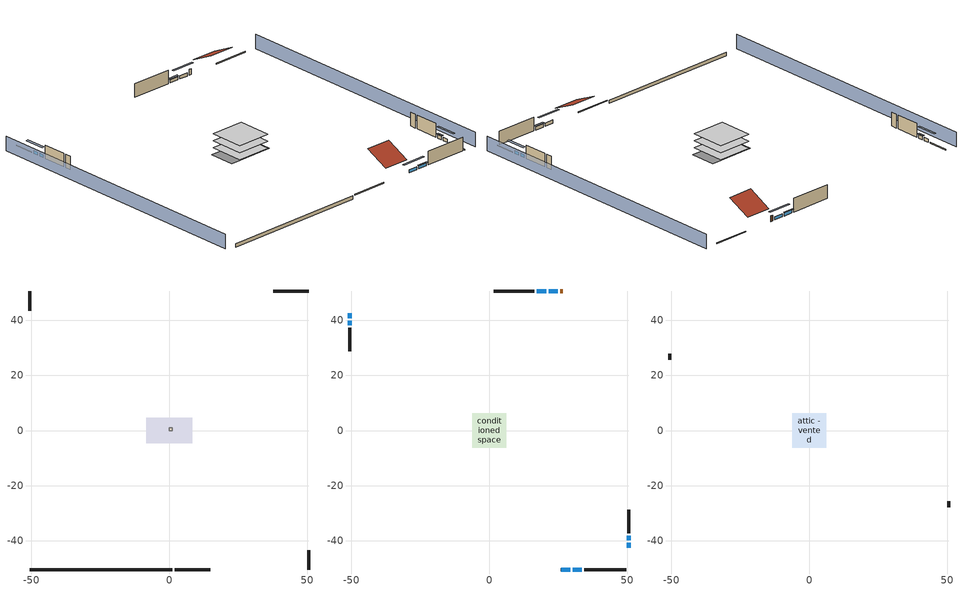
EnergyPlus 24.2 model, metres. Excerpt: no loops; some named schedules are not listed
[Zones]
crawlspace - vented
 floor foundation (Slab1 construction): -8.32,-4.62 -8.32,4.62 8.32,4.62 8.32,-4.62 z-0.91
 wall outside (RimJoist1 construction): 2.07,-50.61 14.9,-50.61 z0.3:0.61
 wall outside (RimJoist2 construction): -50.61,50.61 -50.61,43.48 z0.3:0.61
 wall outside (RimJoist3 construction): 50.61,50.61 37.78,50.61 z0.3:0.61
 wall outside (RimJoist4 construction): 50.61,-50.61 50.61,-43.48 z0.3:0.61
 wall foundation (FoundationWall1 construction): -50.61,-50.61 1.14,-50.61 z-0.91:0.3
furnace airloop ret air zone
 floor adiabatic (AdiabaticConst): 0,0 0,1 1,1 1,0 z0
 wall adiabatic (AdiabaticConst): 0,1 0,0 1,0 1,1 0,1 z0:1
 ceiling adiabatic (AdiabaticConst): 1,0 1,1 0,1 0,0 z1
conditioned space
 floor to crawlspace - vented (Floor1 construction): -6.2,-6.2 -6.2,6.2 6.2,6.2 6.2,-6.2 z0.3
 floor adiabatic (AdiabaticFloorConstruction): -6.2,-6.2 -6.2,6.2 6.2,6.2 6.2,-6.2 z2.74
 wall outside (AdiabaticWallConstruction 1): 26.65,50.61 25.74,50.61 z0.3:2.34
 wall outside (AdiabaticWallConstruction): 26.03,-50.61 29.36,-50.61 / 30.29,-50.61 33.62,-50.61 / 24.81,50.61 21.59,50.61 z0.3:1.4; -50.61,42.55 -50.61,40.8 / -50.61,39.88 -50.61,38.12 / 50.61,-42.55 50.61,-40.8 / 50.61,-39.88 50.61,-38.12 z0.3:1.46; 20.66,50.61 17.32,50.61 z0.3:1.43
 wall outside (Wall1 construction): 34.55,-50.61 49.68,-50.61 z0.3:5.18
 wall outside (Wall2 construction): -50.61,37.2 -50.61,28.78 z0.3:5.18
 wall outside (Wall3 construction): 16.39,50.61 1.63,50.61 z0.3:5.18
 wall outside (Wall4 construction): 50.61,-37.2 50.61,-28.78 z0.3:5.18
 window (WindowConstruction): 26.03,-50.61 29.36,-50.61 z0.3:1.4
 window (WindowConstruction 1): 30.29,-50.61 33.62,-50.61 z0.3:1.4
 window (WindowConstruction 2): -50.61,42.55 -50.61,40.8 z0.3:1.46
 window (WindowConstruction 3): -50.61,39.87 -50.61,38.13 z0.3:1.46
 window (WindowConstruction 4): 24.81,50.61 21.59,50.61 z0.3:1.4
 window (WindowConstruction 5): 20.66,50.61 17.32,50.61 z0.3:1.43
 window (WindowConstruction 6): 50.61,-42.55 50.61,-40.8 z0.3:1.46
 window (WindowConstruction 7): 50.61,-39.87 50.61,-38.13 z0.3:1.46
 door (Door): 26.65,50.61 25.74,50.61 z0.3:2.34
 ceiling adiabatic (AdiabaticFloorConstruction): 6.2,-6.2 6.2,6.2 -6.2,6.2 -6.2,-6.2 z2.74
attic - vented
 floor to conditioned space (Floor2 construction Reversed): -6.2,-6.2 -6.2,6.2 6.2,6.2 6.2,-6.2 z5.18
 wall outside (Wall5 construction): -50.61,27.86 -50.61,25.67 z0.3:5.18
 wall outside (Wall6 construction): 50.61,-27.86 50.61,-25.67 z0.3:5.18
 roof outside (Roof1 construction): 25.1,-50.61,5.18 25.1,-42.32,9.33 15.83,-42.32,9.33 15.83,-50.61,5.18
 roof outside (Roof2 construction): 27.58,50.61,5.18 27.58,42.32,9.33 36.85,42.32,9.33 36.85,50.61,5.18
shading: -55.19,50.61 -55.19,-50.61 / 55.19,-50.61 55.19,50.61 z0:5.18; 32.1,-50.61 23.29,-50.61 23.29,-51.22 32.1,-51.22 z4.15; 33.92,-50.61 29.98,-50.61 29.98,-51.22 33.92,-51.22 z1.71; -50.61,38.06 -50.61,45.29 -51.22,45.29 -51.22,38.06 z4.21; -50.61,37.82 -50.61,40.18 -51.22,40.18 -51.22,37.82 z1.77; 18.85,50.61 27.55,50.61 27.55,51.22 18.85,51.22 z4.15; 17.01,50.61 20.97,50.61 20.97,51.22 17.01,51.22 z1.74; 50.61,-38.06 50.61,-45.29 51.22,-45.29 51.22,-38.06 z4.21; 50.61,-37.82 50.61,-40.18 51.22,-40.18 51.22,-37.82 z1.77
[Building]
Building 1: Terrain=Suburbs
[Site:Location]
Portland Intl Arpt_OR: Latitude {deg}=45.59; Longitude {deg}=-122.6; Time Zone {hr}=-8; Elevation {m}=33; Keep Site Location Information=Yes
[Site:GroundTemperature:Shallow]
10.2558, 8.96328, 8.85977, 9.47314, 11.9355, 14.3863, 16.5111, 17.8571, 17.9714, 16.8767, 14.8061, 12.4304
[Site:WaterMainsTemperature]
Calculation Method=Schedule; Temperature Schedule=mains temperature schedule
[Material] Roughness=Rough; Thermal Absorptance=0.9
Name | Thickness {m} | Conductivity {W/m-K} | Density {kg/m3} | Specific Heat {J/kg-K} | Solar Absorptance | Visible Absorptance
asphalt or fiberglass shingles | 0.00635 | 0.162714 | 1121.4 | 1465.45 | 0.85 | 0.85
ceiling loosefill ins | 0.169333 | 0.0480833 | 16.02 | 1046.75 | 0.7 | 0.7
ceiling stud and cavity | 0.1397 | 0.0824711 | 65.682 | 1177.47 | 0.7 | 0.7
concrete 8.0 in. | 0.2032 | 1.803125 | 2242.8 | 837.4 | 0.7 | 0.7
door material | 0.04445 | 0.0612267 | 512.64 | 1214.23 | 0.7 | 0.7
floor covering | 0.0127 | 0.0433444 | 54.468 | 1339.84 | 0.6 | 0.6
floor rigid ins; wall rigid ins | 0.512978 | 0.029427 | 32.04 | 1214.23 | 0.7 | 0.7
floor stud and cavity | 0.1397 | 0.923637 | 92.3553 | 1139.71 | 0.7 | 0.7
floor stud and cavity 1 | 0.1397 | 1.75129 | 37.0049 | 1207.88 | 0.7 | 0.7
furniture material conditioned space 1 | 0.1524 | 0.115458 | 640.8 | 1214.23 | 0.6 | 0.6
gypsum board | 0.0127 | 0.160291 | 801 | 837.4 | 0.6 | 0.6
osb sheathing 0.5 in. | 0.0127 | 0.115458 | 512.64 | 1214.23 | 0.6 | 0.6
osb sheathing 0.5 in. 1 | 0.0127 | 0.115458 | 512.64 | 1214.23 | 0.7 | 0.7
osb sheathing 0.75 in. | 0.01905 | 0.115458 | 512.64 | 1214.23 | 0.7 | 0.7
rim joist stud and cavity | 0.0508 | 0.178688 | 50.32683 | 1063.81 | 0.6 | 0.6
roof rigid ins | 0.00281632 | 0.029427 | 32.04 | 1214.23 | 0.7 | 0.7
soil 0.5 in. | 0.0127 | 1.3848 | 1842.3 | 418.7 | 0.7 | 0.7
wall stud and cavity | 0.1397 | 0.550994 | 139.0536 | 1170.24 | 0.7 | 0.7
wall stud and cavity 1 | 0.1397 | 0.727959 | 139.0536 | 1170.24 | 0.6 | 0.6
wall stud and cavity 2 | 0.0889 | 0.380278 | 52.3479 | 1209.89 | 0.7 | 0.7
wall stud and cavity 3 | 0.0889 | 0.391764 | 83.0341 | 1211.67 | 0.7 | 0.7
wood siding | 0.0254 | 0.102417 | 544.68 | 1172.36 | 0.85 | 0.85
wood siding 1; wood siding 2 | 0.0254 | 0.102417 | 544.68 | 1172.36 | 0.7 | 0.7
[Material:NoMass]
Adiabatic: Roughness=Rough; Thermal Resistance {m2-K/W}=176.1; Thermal Absorptance=0.9; Solar Absorptance=0.7; Visible Absorptance=0.7
[WindowMaterial:SimpleGlazingSystem]
WindowMaterial: U-Factor {W/m2-K}=2.15764; Solar Heat Gain Coefficient=0.44
[Construction]
AdiabaticConst: Adiabatic
AdiabaticFloorConstruction: floor stud and cavity 1, floor rigid ins, osb sheathing 0.75 in., floor covering
AdiabaticWallConstruction: wood siding 1, wall rigid ins, wall stud and cavity 2, gypsum board
AdiabaticWallConstruction 1: wood siding 2, wall rigid ins, wall stud and cavity 2, gypsum board
Door: door material
Floor1 construction: floor stud and cavity, osb sheathing 0.75 in., floor covering
Floor2 construction Reversed: gypsum board, ceiling stud and cavity, ceiling loosefill ins
FoundationWall1 construction: concrete 8.0 in.
furniture construction conditioned space 1: furniture material conditioned space 1
PartitionWallConstruction: gypsum board, wall stud and cavity 3, gypsum board
RimJoist1 construction; RimJoist2 construction; RimJoist3 construction; RimJoist4 construction: wood siding, rim joist stud and cavity
Roof1 construction; Roof2 construction: asphalt or fiberglass shingles, roof rigid ins, osb sheathing 0.5 in.
Slab1 construction: soil 0.5 in.
Wall1 construction; Wall2 construction; Wall3 construction; Wall4 construction: wood siding, osb sheathing 0.5 in. 1, wall stud and cavity, gypsum board
Wall5 construction; Wall6 construction: wood siding, osb sheathing 0.5 in. 1, wall stud and cavity 1
WindowConstruction; WindowConstruction 1; WindowConstruction 2; WindowConstruction 3; WindowConstruction 4; WindowConstruction 5; WindowConstruction 6; WindowConstruction 7: WindowMaterial
[Zone] Multiplier=1
Name | Volume {m3} | Part of Total Floor Area
attic - vented | 142.104 | Yes
conditioned space | 749.83 | Yes
crawlspace - vented | 187.458 | Yes
furnace airloop ret air zone | 1 | No
[Space]
Name | Zone | Volume {m3} | Space Type
attic - vented 1 | attic - vented | 142.104
conditioned space 1 | conditioned space | 749.83
crawlspace - vented 1 | crawlspace - vented | 187.458
furnace airloop ret air space | furnace airloop ret air zone |  | Plenum Space Type
[ZoneInfiltration:EffectiveLeakageArea]
infil attic - vented 1: Zone or Space=attic - vented 1; Schedule=Always On Discrete; Effective Air Leakage Area {cm2}=5124.64; Stack Coefficient=0.000192807; Wind Coefficient=4.41397e-05
[ZoneMixing] Schedule=Always On Continuous; Design Flow Rate Calculation Method=Flow/Zone; Design Flow Rate {m3/s}=0
Name | Zone or Space | Source Zone or Space
whole house fan mix | attic - vented | conditioned space
furnace airloop_0 ZoneMixDZToCond mix | conditioned space | crawlspace - vented
furnace airloop_0 ZoneMixCondToDZ mix | crawlspace - vented | conditioned space
[SurfaceProperty:IncidentSolarMultiplier] Incident Solar Multiplier=1; Incident Solar Multiplier Schedule=trans schedule winter=0.85 summer=0.7
Window1; Window2; Window3; Window4; Window5; Window6; Window7; Window8
[InternalMass] Zone or ZoneList=conditioned space; Space or SpaceList=conditioned space 1
Name | Construction | Surface Area {m2}
furniture mass conditioned space 1 | furniture construction conditioned space 1 | 123.004
partition wall mass | PartitionWallConstruction | 307.509
[Lights]
interior lighting: Zone or ZoneList or Space or SpaceList=conditioned space 1; Schedule=lighting_interior; Design Level Calculation Method=LightingLevel; Lighting Level {W}=463.957; Return Air Fraction=0; Fraction Radiant=0.6; Fraction Visible=0.2; Fraction Replaceable=1
[People]
occupants: Zone or ZoneList or Space or SpaceList=conditioned space 1; Number of People Schedule=occupants; Number of People Calculation Method=People; Number of People=4; Fraction Radiant=0.314171; Sensible Heat Fraction=0.56303; Activity Level Schedule=occupants activity schedule; Carbon Dioxide Generation Rate {m3/s-W}=0; Enable ASHRAE 55 Comfort Warnings=No; Mean Radiant Temperature Calculation Type=EnclosureAveraged
[ElectricEquipment] Zone or ZoneList or Space or SpaceList=conditioned space 1; Design Level Calculation Method=EquipmentLevel
Name | Schedule | Design Level {W} | Fraction Latent | Fraction Radiant | Fraction Lost
ceiling fan | ceiling_fan | 17.6204 | 0 | 0.558 | 0
clothes dryer | clothes_dryer | 425.739 | 0.015 | 0.081 | 0.85
clothes washer | clothes_washer | 290.902 | 0.03 | 0.162 | 0.7
cooking range | cooking_range | 77.7205 | 0.16 | 0.384 | 0.2
dishwasher | dishwasher | 614.313 | 0.3 | 0.18 | 0.4
freezer | freezer schedule | 194.914 | 0 | 0.6 | 0
fridge | fridge schedule | 43.7215 | 0 | 0.6 | 0
fridge 1 | fridge schedule 1 | 80.4475 | 0 | 0.6 | 0
mech vent bath fan 0 | mech vent bath fan 0 schedule | 30 | 0 | 0 | 1
mech vent house fan | mech vent house fan schedule | 0 | 0 | 0 | 1
mech vent house fan cfis | mech vent house fan cfis schedule | 0 | 0 | 0 | 0
mech vent range fan 0 | mech vent range fan 0 schedule | 30 | 0 | 0 | 1
misc plug loads | plug_loads_other | 498.227 | 0.021 | 0.558 | 0.049
misc tv | plug_loads_tv | 705.409 | 0 | 0.6 | 0
whole house fan | Always On Discrete | 0 | 0 | 0 | 1
[OtherEquipment] Design Level Calculation Method=EquipmentLevel
Name | Fuel Type | Zone or ZoneList or Space or SpaceList | Schedule | Design Level {W} | Fraction Latent | Fraction Radiant | Fraction Lost
clothes dryer 1 | NaturalGas | conditioned space 1 | clothes_dryer | 5656.02 | 0.015 | 0.081 | 0.85
cooking range 1 | NaturalGas | conditioned space 1 | cooking_range | 2277.76 | 0.16 | 0.384 | 0.2
furnace airloop_0 SupCondToLv; furnace airloop_0 SupSensLkToCond; mech vent house fan sensible load; water heater sens | None | conditioned space 1 | Always On Discrete | 0 | 0 | 0 | 0
furnace airloop_0 SupLatLkToCond; mech vent house fan latent load; water heater lat | None | conditioned space 1 | Always On Discrete | 0 | 1 | 0 | 0
general water use latent | None | conditioned space 1 | general water use schedule | 81.0615 | 1 | 0 | 0
general water use sensible | None | conditioned space 1 | general water use schedule | -79.8895 | 0 | 0.6 | 0
water heater energy adjustment1 | Electricity | conditioned space 1 | Always On Discrete | 0.01 | 0 | 0 | 1
furnace airloop_0 RetCondToDZ; furnace airloop_0 SupCondToDZ; furnace airloop_0 SupSensLkToDZ | None | crawlspace - vented 1 | Always On Discrete | 0 | 0 | 0 | 0
furnace airloop_0 SupLatLkToDZ | None | crawlspace - vented 1 | Always On Discrete | 0 | 1 | 0 | 0
furnace airloop_0 RetCondToRP; furnace airloop_0 RetSensLkToRP | None | furnace airloop ret air space | Always On Discrete | 0 | 0 | 0 | 0
furnace airloop_0 RetLatLkToRP | None | furnace airloop ret air space | Always On Discrete | 0 | 1 | 0 | 0
[ZoneInfiltration:DesignFlowRate] Schedule=Always On Discrete
Name | Zone or ZoneList or Space or SpaceList | Design Flow Rate Calculation Method | Design Flow Rate {m3/s} | Air Changes per Hour {1/hr} | Constant Term Coefficient | Temperature Term Coefficient | Velocity Term Coefficient | Velocity Squared Term Coefficient
infil flow; natural vent flow; whole house fan flow | conditioned space 1 | Flow/Zone | 0
crawlspace_vented 1 duct leakage imbalance infil flow | crawlspace - vented 1 | Flow/Zone | 0
infil crawlspace - vented 1 | crawlspace - vented 1 | AirChanges/Hour |  | 2.6013 | 1 | 0 | 0 | 0
[SurfaceProperty:ExposedFoundationPerimeter]
Slab1: Exposed Perimeter Calculation Method=TotalExposedPerimeter; Total Exposed Perimeter {m}=51.75504
[SpaceList]
Plenum Space Type: furnace airloop ret air space
[AvailabilityManager:Scheduled] Schedule=Always On Discrete
furnace airloop Availability Manager; room ac airloop Availability Manager
[AirLoopHVAC:ReturnPlenum]
Air Loop HVAC Return Plenum 1: Zone=furnace airloop ret air zone
[WaterUse:Equipment]
dishwasher: Peak Flow Rate {m3/s}=6.13135e-06; Flow Rate Fraction Schedule=hot_water_dishwasher
[Foundation:Kiva]
Foundation Kiva 1: Initial Indoor Air Temperature {C}=8.30547; Wall Height Above Grade {m}=0.3048; Wall Depth Below Slab {m}=0.2032
[Foundation:Kiva:Settings]
Soil Conductivity {W/m-K}=1.3848; Soil Density {kg/m3}=1842.3; Soil Specific Heat {J/kg-K}=418.7; Ground Solar Absorptivity=0.9; Ground Thermal Absorptivity=0.9; Ground Surface Roughness {m}=0.03; Far-Field Width {m}=40; Deep-Ground Boundary Condition=ZeroFlux; Deep-Ground Depth {m}=40; Minimum Cell Dimension {m}=0.2; Maximum Cell Growth Coefficient=3; Simulation Timestep=Timestep
[Exterior:Lights]
exterior lighting: Schedule=exterior lighting schedule; Design Level {W}=10.1836
[EnergyManagementSystem:GlobalVariable]
furnace_airloop_0_DuctImbalLkExhFanEquivCond
furnace_airloop_0_DuctImbalLkExhFanEquivDZ
furnace_airloop_0_DuctImbalLkSupFanEquivCond
furnace_airloop_0_DuctImbalLkSupFanEquivDZ
furnace_airloop_0_DZ_T
furnace_airloop_0_DZ_W
furnace_airloop_0_RetCondToDZ
furnace_airloop_0_RetCondToRP
furnace_airloop_0_RetLatLkToRP
furnace_airloop_0_RetSensLkToRP
furnace_airloop_0_SupCondToDZ
furnace_airloop_0_SupCondToLv
furnace_airloop_0_SupLatLkToCond
furnace_airloop_0_SupLatLkToDZ
furnace_airloop_0_SupSensLkToCond
furnace_airloop_0_SupSensLkToDZ
furnace_airloop_0_ZoneMixCondToDZ
furnace_airloop_0_ZoneMixDZToCond
furnace_airloop_AH_MFR
furnace_airloop_AH_Tout
furnace_airloop_AH_VFR
furnace_airloop_AH_Wout
furnace_airloop_Fan_RTF
furnace_airloop_RA_T
furnace_airloop_Ra_W
infil_program_Qfan
infil_program_Qinf
natural_vent_program_Qnv
natural_vent_program_Qwhf
room_ac_airloop_Fan_RTF
[EnergyManagementSystem:Sensor]
Name | Output:Variable or Output:Meter Index Key | Output:Variable or Output:Meter
airflow_gain | infil flow | Infiltration Sensible Heat Gain Energy
airflow_gain_1 | natural vent flow | Infiltration Sensible Heat Gain Energy
airflow_gain_2 | whole house fan flow | Infiltration Sensible Heat Gain Energy
airflow_loss | infil flow | Infiltration Sensible Heat Loss Energy
airflow_loss_1 | natural vent flow | Infiltration Sensible Heat Loss Energy
airflow_loss_2 | whole house fan flow | Infiltration Sensible Heat Loss Energy
clg_load_cond |  | Cooling:EnergyTransfer:Zone:CONDITIONED SPACE
clg_load_duct |  | Cooling:EnergyTransfer:Zone:FURNACE AIRLOOP RET AIR ZONE
clg_sp_s; clg_sp_s_1 | cooling setpoint | Schedule Value
clothes_dryer_exhaust_0_sch_s | clothes_dryer | Schedule Value
cool_season | cooling season schedule | Schedule Value
ducts_conv | furnace airloop_0 RetCondToRP | Other Equipment Convective Heating Energy
ducts_conv_1 | furnace airloop_0 RetLatLkToRP | Other Equipment Convective Heating Energy
ducts_conv_2 | furnace airloop_0 RetSensLkToRP | Other Equipment Convective Heating Energy
ducts_conv_3 | furnace airloop_0 SupCondToLv | Other Equipment Convective Heating Energy
ducts_conv_4 | furnace airloop_0 SupLatLkToCond | Other Equipment Convective Heating Energy
ducts_conv_5 | furnace airloop_0 SupSensLkToCond | Other Equipment Convective Heating Energy
ducts_rad | furnace airloop_0 RetCondToRP | Other Equipment Radiant Heating Energy
ducts_rad_1 | furnace airloop_0 RetLatLkToRP | Other Equipment Radiant Heating Energy
ducts_rad_2 | furnace airloop_0 RetSensLkToRP | Other Equipment Radiant Heating Energy
ducts_rad_3 | furnace airloop_0 SupCondToLv | Other Equipment Radiant Heating Energy
ducts_rad_4 | furnace airloop_0 SupLatLkToCond | Other Equipment Radiant Heating Energy
ducts_rad_5 | furnace airloop_0 SupSensLkToCond | Other Equipment Radiant Heating Energy
furnace_airloop_0_DZ_T_s | crawlspace - vented | Zone Air Temperature
furnace_airloop_0_DZ_W_s | crawlspace - vented | Zone Mean Air Humidity Ratio
furnace_airloop_AH_MFR_s | Node 15 | System Node Mass Flow Rate
furnace_airloop_AH_Tout_s | Node 15 | System Node Temperature
furnace_airloop_AH_VFR_s | Node 15 | System Node Current Density Volume Flow Rate
furnace_airloop_AH_Wout_s | Node 15 | System Node Humidity Ratio
furnace_airloop_RA_T_s | Node 18 | System Node Temperature
furnace_airloop_Ra_W_s | Node 18 | System Node Humidity Ratio
htg_load_cond |  | Heating:EnergyTransfer:Zone:CONDITIONED SPACE
htg_load_duct |  | Heating:EnergyTransfer:Zone:FURNACE AIRLOOP RET AIR ZONE
htg_sp_s; htg_sp_s_1 | heating setpoint | Schedule Value
ig_ee_conv | ceiling fan | Electric Equipment Convective Heating Energy
ig_ee_conv_1 | clothes dryer | Electric Equipment Convective Heating Energy
ig_ee_conv_10 | whole house fan | Electric Equipment Convective Heating Energy
ig_ee_conv_3 | cooking range | Electric Equipment Convective Heating Energy
ig_ee_conv_4 | dishwasher | Electric Equipment Convective Heating Energy
ig_ee_conv_5 | freezer | Electric Equipment Convective Heating Energy
ig_ee_conv_6 | fridge | Electric Equipment Convective Heating Energy
ig_ee_conv_7 | fridge 1 | Electric Equipment Convective Heating Energy
ig_ee_conv_8 | misc plug loads | Electric Equipment Convective Heating Energy
ig_ee_conv_9 | misc tv | Electric Equipment Convective Heating Energy
ig_ee_rad | ceiling fan | Electric Equipment Radiant Heating Energy
ig_ee_rad_1 | clothes dryer | Electric Equipment Radiant Heating Energy
ig_ee_rad_10 | whole house fan | Electric Equipment Radiant Heating Energy
ig_ee_rad_3 | cooking range | Electric Equipment Radiant Heating Energy
ig_ee_rad_4 | dishwasher | Electric Equipment Radiant Heating Energy
ig_ee_rad_5 | freezer | Electric Equipment Radiant Heating Energy
ig_ee_rad_6 | fridge | Electric Equipment Radiant Heating Energy
ig_ee_rad_7 | fridge 1 | Electric Equipment Radiant Heating Energy
ig_ee_rad_8 | misc plug loads | Electric Equipment Radiant Heating Energy
ig_ee_rad_9 | misc tv | Electric Equipment Radiant Heating Energy
ig_lgt_conv | interior lighting | Lights Convective Heating Energy
ig_lgt_rad | interior lighting | Lights Radiant Heating Energy
ig_lgt_vis | interior lighting | Lights Visible Radiation Heating Energy
ig_oe_conv | clothes dryer 1 | Other Equipment Convective Heating Energy
ig_oe_conv_1 | cooking range 1 | Other Equipment Convective Heating Energy
ig_oe_conv_2 | general water use latent | Other Equipment Convective Heating Energy
ig_oe_conv_3 | general water use sensible | Other Equipment Convective Heating Energy
ig_oe_conv_4 | water heater energy adjustment1 | Other Equipment Convective Heating Energy
ig_oe_conv_5 | water heater lat | Other Equipment Convective Heating Energy
ig_oe_conv_6 | water heater sens | Other Equipment Convective Heating Energy
ig_oe_rad | clothes dryer 1 | Other Equipment Radiant Heating Energy
ig_oe_rad_1 | cooking range 1 | Other Equipment Radiant Heating Energy
ig_oe_rad_2 | general water use latent | Other Equipment Radiant Heating Energy
ig_oe_rad_3 | general water use sensible | Other Equipment Radiant Heating Energy
ig_oe_rad_4 | water heater energy adjustment1 | Other Equipment Radiant Heating Energy
ig_oe_rad_5 | water heater lat | Other Equipment Radiant Heating Energy
ig_oe_rad_6 | water heater sens | Other Equipment Radiant Heating Energy
ig_ppl_conv | occupants | People Convective Heating Energy
ig_ppl_rad | occupants | People Radiant Heating Energy
im_conv | furniture mass conditioned space 1 | Surface Inside Face Convection Heat Gain Energy
im_conv_1 | partition wall mass | Surface Inside Face Convection Heat Gain Energy
im_ig | furniture mass conditioned space 1 | Surface Inside Face Internal Gains Radiation Heat Gain Energy
im_ig_1 | partition wall mass | Surface Inside Face Internal Gains Radiation Heat Gain Energy
im_lgt | furniture mass conditioned space 1 | Surface Inside Face Lights Radiation Heat Gain Energy
im_lgt_1 | partition wall mass | Surface Inside Face Lights Radiation Heat Gain Energy
im_sol | furniture mass conditioned space 1 | Surface Inside Face Solar Radiation Heat Gain Energy
im_sol_1 | partition wall mass | Surface Inside Face Solar Radiation Heat Gain Energy
im_surf | furniture mass conditioned space 1 | Surface Inside Face Net Surface Thermal Radiation Heat Gain Energy
im_surf_1 | partition wall mass | Surface Inside Face Net Surface Thermal Radiation Heat Gain Energy
mech_vent_bath_fan_0_sch_s | mech vent bath fan 0 schedule | Schedule Value
mech_vent_range_fan_0_sch_s | mech vent range fan 0 schedule | Schedule Value
mv_conv | mech vent bath fan 0 | Electric Equipment Convective Heating Energy
mv_conv_1 | mech vent house fan | Electric Equipment Convective Heating Energy
mv_conv_2 | mech vent house fan cfis | Electric Equipment Convective Heating Energy
mv_conv_3 | mech vent range fan 0 | Electric Equipment Convective Heating Energy
mv_conv_4 | mech vent house fan latent load | Other Equipment Convective Heating Energy
mv_conv_5 | mech vent house fan sensible load | Other Equipment Convective Heating Energy
mv_rad | mech vent bath fan 0 | Electric Equipment Radiant Heating Energy
mv_rad_1 | mech vent house fan | Electric Equipment Radiant Heating Energy
mv_rad_2 | mech vent house fan cfis | Electric Equipment Radiant Heating Energy
mv_rad_3 | mech vent range fan 0 | Electric Equipment Radiant Heating Energy
mv_rad_4 | mech vent house fan latent load | Other Equipment Radiant Heating Energy
mv_rad_5 | mech vent house fan sensible load | Other Equipment Radiant Heating Energy
natural_vent_s | natural vent schedule | Schedule Value
out_pb_s |  | Site Outdoor Air Barometric Pressure
out_wt_s |  | Site Outdoor Air Humidity Ratio
site_vw_s |  | Site Wind Speed
ss_back_out | Window1 | Surface Window Shortwave from Zone Back Out Window Heat Transfer Rate
ss_back_out_1 | Window2 | Surface Window Shortwave from Zone Back Out Window Heat Transfer Rate
ss_back_out_2 | Window3 | Surface Window Shortwave from Zone Back Out Window Heat Transfer Rate
ss_back_out_3 | Window4 | Surface Window Shortwave from Zone Back Out Window Heat Transfer Rate
ss_back_out_4 | Window5 | Surface Window Shortwave from Zone Back Out Window Heat Transfer Rate
ss_back_out_5 | Window6 | Surface Window Shortwave from Zone Back Out Window Heat Transfer Rate
ss_back_out_6 | Window7 | Surface Window Shortwave from Zone Back Out Window Heat Transfer Rate
ss_back_out_7 | Window8 | Surface Window Shortwave from Zone Back Out Window Heat Transfer Rate
ss_conv | Door1 | Surface Inside Face Convection Heat Gain Energy
ss_conv_1 | Window1 | Surface Inside Face Convection Heat Gain Energy
ss_conv_2 | Window2 | Surface Inside Face Convection Heat Gain Energy
ss_conv_3 | Window3 | Surface Inside Face Convection Heat Gain Energy
ss_conv_4 | Window4 | Surface Inside Face Convection Heat Gain Energy
ss_conv_5 | Window5 | Surface Inside Face Convection Heat Gain Energy
ss_conv_6 | Window6 | Surface Inside Face Convection Heat Gain Energy
ss_conv_7 | Window7 | Surface Inside Face Convection Heat Gain Energy
ss_conv_8 | Window8 | Surface Inside Face Convection Heat Gain Energy
ss_ig | Door1 | Surface Inside Face Internal Gains Radiation Heat Gain Energy
ss_ig_1 | Window1 | Surface Inside Face Internal Gains Radiation Heat Gain Energy
ss_ig_2 | Window2 | Surface Inside Face Internal Gains Radiation Heat Gain Energy
ss_ig_3 | Window3 | Surface Inside Face Internal Gains Radiation Heat Gain Energy
ss_ig_4 | Window4 | Surface Inside Face Internal Gains Radiation Heat Gain Energy
ss_ig_5 | Window5 | Surface Inside Face Internal Gains Radiation Heat Gain Energy
ss_ig_6 | Window6 | Surface Inside Face Internal Gains Radiation Heat Gain Energy
